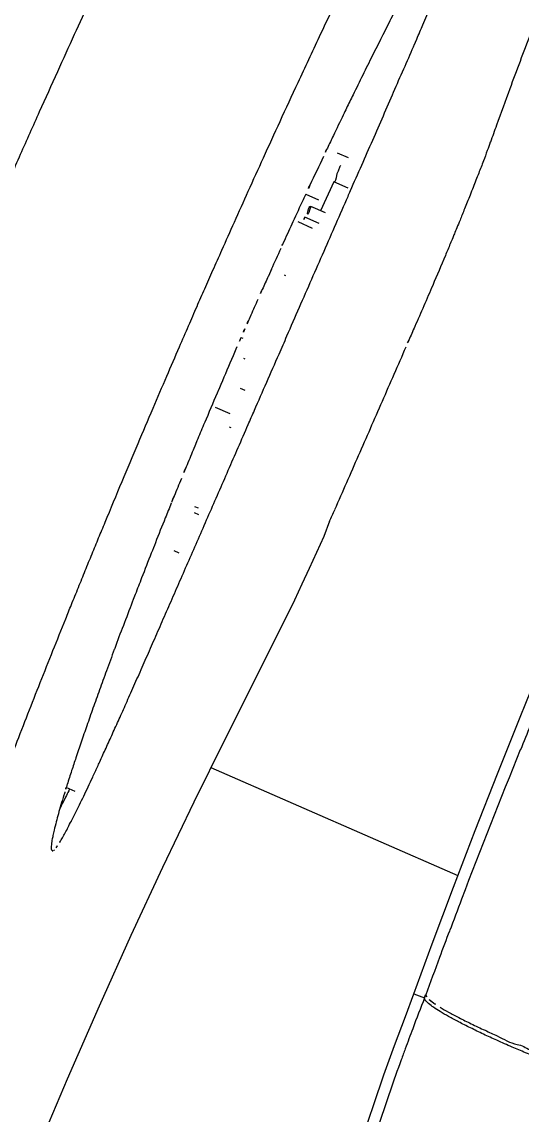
# Model space of a CAD drawing. Header units: millimetres. Extents: x 1145859089 to 1147511753, y -1047484727 to -1047247487.
# Drawn here: x 1146005545 to 1146005592.1, y -1047431354.8 to -1047431252.1 of the extents above; entities that cross this region are included whole.
import ezdxf
from ezdxf.xclip import XClip

# ---------------------------------------------------------------- set-up
doc = ezdxf.new("R2010")
doc.units = ezdxf.units.MM
doc.header["$LTSCALE"] = 100
doc.header["$MEASUREMENT"] = 0
doc.header["$XCLIPFRAME"] = 2
doc.layers.get('0').update_dxf_attribs({"linetype": 'CONTINUOUS'})
doc.layers.add('XREF', color=135, linetype='CONTINUOUS')
doc.layers.add('단지배치도$0$W240910', color=135, linetype='CONTINUOUS')

# ---------------------------------------------------------------- blocks, each defined once
blk = doc.blocks.new('단지배치도$0$zw$9902')
at = {"layer": '단지배치도$0$W240910', "linetype": 'ByBlock', "ltscale": 20}
for p, q in [((67441.08, -59884.93), (67441.33, -59884.36)), ((67432.93, -59894.61), (67432.86, -59894.75)), ((67433.86, -59895.06), (67434.88, -59895.5)), ((67433.52, -59897.78), (67432.29, -59900.5)), ((67434.89, -59898.38), (67433.52, -59897.78)), ((67430.9, -59898.93), (67432.1, -59899.46)), ((67432.74, -59900.7), (67431.37, -59900.1)), ((67431.54, -59902.15), (67430.17, -59901.55)), ((67432.17, -59901.71), (67430.81, -59901.11)), ((67427.66, -59906), (67427.38, -59906.63)), ((67429.03, -59906.6), (67428.88, -59906.54)), ((67425.57, -59910.68), (67425.51, -59910.82)), ((67425.73, -59910.32), (67425.57, -59910.68)), ((67424.81, -59912.41), (67424.99, -59912.48)), ((67424.33, -59913.51), (67424.06, -59914.14)), ((67424.42, -59913.3), (67424.33, -59913.51)), ((67425.21, -59914.45), (67425.06, -59914.38)), ((67422.91, -59916.81), (67422.71, -59917.28)), ((67425.21, -59917.4), (67424.75, -59917.2)), ((67422.39, -59918.95), (67423.76, -59919.55)), ((67421.52, -59920.08), (67421.4, -59920.35)), ((67421.4, -59920.35), (67421.29, -59920.62)), ((67423.89, -59920.91), (67423.73, -59920.84)), ((67420.66, -59922.11), (67420.52, -59922.45)), ((67420.52, -59922.45), (67420.3, -59922.99)), ((67419.65, -59924.56), (67419.58, -59924.73)), ((67420.81, -59928.46), (67420.47, -59928.32)), ((67420.83, -59929.07), (67420.42, -59928.89)), ((67433.13, -59929.67), (67432.58, -59931.1)), ((67432.58, -59931.1), (67431.9, -59932.6)), ((67418.99, -59932.67), (67418.51, -59932.46)), ((67431.9, -59932.6), (67431.21, -59934.1)), ((67431.21, -59934.1), (67430.52, -59935.59)), ((67430.52, -59935.59), (67429.82, -59937.08)), ((67414.86, -59936.55), (67414.67, -59937.03)), ((67414.67, -59937.03), (67414.58, -59937.27)), ((67429.82, -59937.08), (67425.9, -59945.01)), ((67412.9, -59941.72), (67412.89, -59941.74)), ((67451.05, -59948.1), (67453.2, -59942.81)), ((67425.9, -59945.01), (67423.28, -59950.18)), ((67448.92, -59953.4), (67451.05, -59948.1)), ((67423.28, -59950.18), (67420.37, -59956.07)), ((67421.98, -59952.8), (67445.21, -59962.96)), ((67421.98, -59952.8), (67445.21, -59962.96)), ((67446.84, -59958.72), (67448.92, -59953.4)), ((67409.21, -59955.06), (67408.37, -59954.7)), ((67408.68, -59954.83), (67408.6, -59955)), ((67420.37, -59956.07), (67417.43, -59962.2)), ((67444.8, -59964.05), (67446.84, -59958.72)), ((67417.43, -59962.2), (67414.46, -59968.59)), ((67442.79, -59969.39), (67444.8, -59964.05)), ((67414.46, -59968.59), (67411.47, -59975.23)), ((67441.07, -59974.08), (67442.79, -59969.39)), ((67440.26, -59976.2), (67441.07, -59974.08)), ((67441.07, -59974.08), (67441.07, -59974.09)), ((67441.07, -59974.09), (67442.07, -59974.46)), ((67442.07, -59974.46), (67442.17, -59974.18)), ((67411.47, -59975.23), (67408.46, -59982.1)), ((67439.24, -59978.95), (67440.26, -59976.2)), ((67438.25, -59981.7), (67439.24, -59978.95)), ((67437.3, -59984.47), (67438.25, -59981.7)), ((67408.46, -59982.1), (67405.46, -59989.18)), ((67436.37, -59987.25), (67437.3, -59984.47))]:
    blk.add_line(p, q, dxfattribs=at)
at = {"layer": '단지배치도$0$W240910'}
blk.add_arc((56404.25, -57219.78, 0), 12756.72, 322.50733, 9.110085, dxfattribs=at)
at = {"layer": '단지배치도$0$W240910', "linetype": 'ByBlock', "ltscale": 20}
for centre, radius, start, end in [((67979.03, -60084.81), 564.01, 160.0597, 160.232), ((67958.3, -60144.48), 581.76, 154.65088, 154.94331), ((68002.15, -60164.79), 630.09, 155.55565, 155.75067), ((68003.76, -60165.51), 631.85, 155.81251, 155.94021), ((68013.93, -60170.04), 642.99, 156.03115, 156.17573), ((68013.72, -60170), 642.78, 156.54347, 156.80267), ((68004.1, -60165.88), 632.31, 156.84843, 157.12381), ((67995.12, -60162.1), 622.57, 157.1774, 157.32665), ((67984.3, -60157.59), 610.84, 157.41459, 157.57431), ((67969.5, -60151.5), 594.84, 157.68813, 157.85908), ((67955.42, -60145.78), 579.65, 157.9297, 158.07677), ((67942.51, -60140.59), 565.74, 158.0764, 158.3311), ((67147.38, -59801.48), 313.19, 335.8386, 336.054), ((68123.93, -60224.75), 726.34, 157.67583, 157.8733), ((68128.84, -60226.74), 731.65, 157.87389, 159.05456), ((67523.26, -59990.69), 120.4, 162.6046, 162.8007), ((67401.97, -59956.21), 6.84, 327.8734, 328.0338), ((67407.11, -59960.51), 0.144, 238.5354, 243.1844), ((68132.22, -60228.04), 735.26, 159.05387, 159.30278), ((68132.39, -60228.11), 735.45, 159.30286, 159.50933), ((68133.21, -60228.41), 736.32, 159.50935, 159.80165)]:
    blk.add_arc(centre, radius, start, end, dxfattribs=at)
for points, start_tangent, end_tangent in [([(67483.88, -59813.48), (67480.66, -59819.74), (67477.55, -59825.94), (67474.53, -59832.09), (67471.61, -59838.19), (67468.79, -59844.23), (67466.06, -59850.21), (67463.44, -59856.12), (67460.92, -59861.92), (67458.52, -59867.62), (67456.24, -59873.18), (67454.07, -59878.61), (67452.02, -59883.89), (67450.08, -59889.04), (67448.83, -59892.46)], (-0.460568, -0.887625), (-0.341163, -0.940004)), ([(67416.09, -59832.99), (67409.34, -59848.15), (67402.61, -59863.34), (67395.9, -59878.56), (67389.21, -59893.8)], (-0.408197, -0.912894), (-0.401005, -0.916076)), ([(67430.72, -59839.45), (67430.04, -59840.78), (67429.26, -59842.32), (67428.38, -59844.05), (67427.65, -59845.5), (67426.83, -59847.11), (67425.96, -59848.86), (67425.19, -59850.4), (67424.53, -59851.73), (67423.97, -59852.85), (67423.52, -59853.76), (67423.19, -59854.43), (67422.87, -59855.08), (67422.48, -59855.87), (67421.9, -59857.05), (67421.21, -59858.45), (67420.43, -59860.06), (67419.54, -59861.89), (67418.55, -59863.94), (67417.62, -59865.88), (67416.61, -59867.98), (67416.16, -59868.92), (67415.92, -59869.43), (67415.73, -59869.82), (67415.54, -59870.22), (67415.34, -59870.63), (67415.14, -59871.06), (67414.19, -59873.09), (67413.14, -59875.31), (67412.01, -59877.73), (67410.62, -59880.72), (67409.13, -59883.95), (67407.54, -59887.45), (67405.84, -59891.2), (67404.05, -59895.21), (67402.16, -59899.47)], (-0.460582, -0.887617), (-0.414644, -0.909984)), ([(67397.29, -59967.4), (67399.3, -59962.01), (67401.41, -59956.45), (67403.62, -59950.72), (67405.93, -59944.82), (67408.32, -59938.85), (67408.86, -59937.51), (67409.52, -59935.89), (67410.16, -59934.3), (67410.8, -59932.75), (67411.42, -59931.24), (67412.03, -59929.77), (67413.62, -59925.93), (67415.13, -59922.36), (67416.53, -59919.06), (67417.83, -59916.03), (67419.02, -59913.28), (67419.88, -59911.3), (67420.67, -59909.48), (67421.4, -59907.82), (67422.17, -59906.09), (67423.01, -59904.2), (67424.19, -59901.56), (67425.49, -59898.66), (67426.92, -59895.51), (67428.48, -59892.1), (67430.17, -59888.44), (67432.19, -59884.13), (67434.37, -59879.52), (67434.82, -59878.57), (67435.23, -59877.71), (67435.64, -59876.86), (67436.05, -59876.02), (67436.45, -59875.18), (67438.99, -59869.93), (67441.52, -59864.81), (67443.98, -59859.87), (67446.37, -59855.13), (67448.71, -59850.57)], (0.346999, 0.937865), (0.457151, 0.889389)), ([(67441.33, -59884.36), (67441.91, -59883.02), (67442.66, -59881.26), (67443.38, -59879.58), (67444.06, -59877.99), (67444.69, -59876.49), (67445.28, -59875.07), (67445.76, -59873.9), (67446.27, -59872.63), (67446.66, -59871.66), (67447, -59870.77), (67447.31, -59869.96), (67447.57, -59869.23), (67447.83, -59868.47), (67447.98, -59867.99), (67448.09, -59867.58), (67448.21, -59867), (67448.15, -59866.62)], (0.397222, 0.917723), (-0.916182, 0.400762)), ([(67444.71, -59871.61), (67444.26, -59872.4), (67443.77, -59873.29), (67443.25, -59874.22), (67443, -59874.68), (67442.32, -59875.93), (67441.62, -59877.23), (67440.91, -59878.59), (67440.17, -59880), (67439.77, -59880.77), (67438.91, -59882.45), (67438.04, -59884.17), (67437.15, -59885.94), (67436.25, -59887.75), (67435.34, -59889.61), (67435.03, -59890.23)], (-0.497846, -0.867266), (-0.437635, -0.899153)), ([(67408.87, -59957.83), (67409.25, -59957.07), (67409.62, -59956.31), (67410.02, -59955.5), (67410.43, -59954.63), (67410.86, -59953.71), (67411.31, -59952.75), (67411.52, -59952.28), (67412.11, -59950.99), (67412.72, -59949.65), (67413.35, -59948.25), (67414, -59946.81), (67414.35, -59946), (67415.12, -59944.28), (67415.9, -59942.52), (67416.69, -59940.71), (67417.5, -59938.86), (67418.33, -59936.97), (67419.17, -59935.04), (67420.03, -59933.08), (67420.91, -59931.08), (67421.79, -59929.04), (67422.7, -59926.98), (67423.61, -59924.88), (67424.54, -59922.75), (67425.48, -59920.59), (67426.07, -59919.25), (67427.22, -59916.62), (67428.38, -59913.97), (67429.13, -59912.25), (67430.3, -59909.57), (67431.46, -59906.92), (67432.61, -59904.3), (67433.75, -59901.7), (67434.87, -59899.15), (67435.1, -59898.61), (67436.16, -59896.21), (67437.19, -59893.86), (67438.19, -59891.57), (67439.16, -59889.34), (67440.11, -59887.17), (67441.02, -59885.08), (67441.08, -59884.93)], (0.456306, 0.889823), (0.397635, 0.917544)), ([(67435.03, -59890.23), (67434.42, -59891.5), (67433.49, -59893.44), (67432.93, -59894.61)], (-0.437635, -0.899153), (-0.429566, -0.903036)), ([(67448.25, -59894.06), (67447.96, -59894.85), (67447.6, -59895.82), (67447.16, -59896.96), (67446.63, -59898.3), (67446.35, -59899.02), (67446.08, -59899.69), (67445.83, -59900.31), (67445.6, -59900.88), (67445.4, -59901.39), (67445.1, -59902.11), (67444.87, -59902.67), (67444.71, -59903.05), (67444.48, -59903.6), (67444.25, -59904.16), (67444.02, -59904.71), (67442.83, -59907.51), (67442, -59909.44), (67441.15, -59911.38), (67440.58, -59912.67)], (-0.344878, -0.938648), (-0.405527, -0.914083)), ([(67432.86, -59894.75), (67432.55, -59895.41)], (-0.429327, -0.903149), (-0.428156, -0.903705)), ([(67434.15, -59896.25), (67434.11, -59896.34), (67433.98, -59896.68), (67433.78, -59897.18), (67433.52, -59897.78)], (-0.440415, -0.897794), (-0.92142, 0.388569)), ([(67431.29, -59898.1), (67430.9, -59898.93)], (-0.423523, -0.905886), (-0.422123, -0.906538)), ([(67430.9, -59898.93), (67430.65, -59899.46), (67429.69, -59901.54), (67428.86, -59903.35)], (-0.422123, -0.906538), (-0.414934, -0.909852)), ([(67431.37, -59900.1), (67431.11, -59900.47), (67430.81, -59901.11)], (-0.9162, 0.400722), (-0.92867, 0.370907)), ([(67430.81, -59901.11), (67430.54, -59901.71)], (-0.410394, -0.911909), (-0.408633, -0.912699)), ([(67428.86, -59903.35), (67428.72, -59903.65), (67428.54, -59904.05)], (-0.414934, -0.909852), (-0.413811, -0.910363)), ([(67426.8, -59907.91), (67426.39, -59908.83)], (-0.407691, -0.91312), (-0.406242, -0.913765)), ([(67425.51, -59910.82), (67425.17, -59911.59)], (-0.403157, -0.915131), (-0.401966, -0.915655)), ([(67425.17, -59911.59), (67424.81, -59912.41)], (-0.401966, -0.915655), (-0.400713, -0.916204)), ([(67424.81, -59912.41), (67424.42, -59913.3)], (-0.400713, -0.916204), (-0.399338, -0.916804)), ([(67440.58, -59912.67), (67440.3, -59913.32)], (-0.405527, -0.914083), (-0.407092, -0.913387)), ([(67440.3, -59913.32), (67438.07, -59918.42), (67435.83, -59923.53), (67433.61, -59928.59)], (-0.400404, -0.916339), (-0.400969, -0.916091)), ([(67419.58, -59924.73), (67419.19, -59925.67)], (-0.381206, -0.92449), (-0.379644, -0.925133)), ([(67418.52, -59927.31), (67418.3, -59927.85), (67418.25, -59927.98)], (-0.376882, -0.926261), (-0.37574, -0.926725)), ([(67416.76, -59931.7), (67416.37, -59932.67), (67415.46, -59935), (67414.86, -59936.55)], (-0.369228, -0.929339), (-0.360074, -0.932924)), ([(67414.58, -59937.27), (67413.74, -59939.48), (67412.93, -59941.62), (67412.89, -59941.74)], (-0.358617, -0.933485), (-0.348947, -0.937143)), ([(67412.89, -59941.74), (67412.15, -59943.73), (67411.5, -59945.53), (67410.88, -59947.25), (67410.31, -59948.89), (67409.77, -59950.44), (67409.28, -59951.9), (67408.88, -59953.11), (67408.46, -59954.41), (67408.37, -59954.7)], (-0.348947, -0.937143), (-0.298939, -0.954272)), ([(67408.25, -59955.09), (67408.15, -59955.42), (67407.87, -59956.33), (67407.63, -59957.17), (67407.43, -59957.92), (67407.23, -59958.71), (67407.12, -59959.21), (67407.03, -59959.63), (67406.96, -59960.23), (67407.04, -59960.62)], (-0.295671, -0.95529), (0.916182, -0.400762)), ([(67408.6, -59955), (67408.31, -59955.6), (67407.9, -59956.43), (67407.77, -59956.69)], (-0.432615, -0.901579), (-0.448744, -0.89366)), ([(67407.77, -59959.83), (67408.02, -59959.41), (67408.27, -59958.95), (67408.55, -59958.43), (67408.85, -59957.86), (67408.87, -59957.83)], (0.52943, 0.848353), (0.456306, 0.889823)), ([(67407.42, -59960.35), (67407.76, -59959.85)], (0.566625, 0.823976), (0.531803, 0.846868)), ([(67407.05, -59960.63), (67407.17, -59960.63)], (0.892769, -0.450516), (0.88869, 0.458509)), ([(67407.17, -59960.63), (67407.42, -59960.35)], (0.88869, 0.458509), (0.566625, 0.823976)), ([(67442.07, -59974.46), (67440.95, -59977.36), (67440.25, -59979.24), (67439.87, -59980.28), (67437.82, -59986.17)], (-0.364293, -0.931284), (-0.316777, -0.9485)), ([(67460.62, -59983.14), (67458.9, -59982.51), (67457.11, -59981.84), (67455.83, -59981.34), (67454.68, -59980.89), (67453.67, -59980.48), (67452.94, -59980.19), (67452.24, -59979.9), (67451.57, -59979.62), (67450.92, -59979.34), (67450.3, -59979.08), (67448.87, -59978.45), (67447.62, -59977.88), (67446.99, -59977.58), (67446.38, -59977.28), (67445.81, -59977), (67445.27, -59976.72), (67444.32, -59976.21), (67443.52, -59975.75), (67442.91, -59975.35), (67442.45, -59974.99), (67442.07, -59974.46)], (-0.981549, 0.191208), (-0.005025, 0.999987)), ([(67442.17, -59974.18), (67442.49, -59974.62)], (0.021429, -0.99977), (0.760318, -0.649551)), ([(67442.49, -59974.62), (67442.91, -59974.95), (67443.52, -59975.35)], (0.751273, -0.659992), (0.851179, -0.524875)), ([(67443.52, -59975.35), (67444.31, -59975.8), (67445.29, -59976.32)], (0.853469, -0.521144), (0.890134, -0.4557)), ([(67445.29, -59976.32), (67446.44, -59976.89), (67447.75, -59977.51)], (0.890134, -0.4557), (0.908935, -0.416938)), ([(67447.75, -59977.51), (67448.9, -59978.03), (67450.76, -59978.83)], (0.908935, -0.416938), (0.987214, -0.1594)), ([(67450.76, -59978.83), (67451.99, -59979.35), (67453.43, -59979.93), (67455.05, -59980.57), (67456.85, -59981.26), (67458.78, -59981.98), (67460.78, -59982.7)], (0.987214, -0.1594), (0.996614, -0.082216))]:
    blk.add_spline(points, degree=3, dxfattribs=dict(at, start_tangent=start_tangent, end_tangent=end_tangent))
blk = doc.blocks.new('단지배치도')
blk.add_blockref('단지배치도$0$zw$9902', (141034.19, 142437.16))

msp = doc.modelspace()

# ---------------------------------------------------------------- block references
at = {"layer": 'XREF'}
ref = msp.add_blockref('단지배치도', (1145797106.633357, -1047513806.462535), dxfattribs=at)
XClip(ref).set_block_clipping_path([(72982.4064819524, 34919.7593965302), (360382.4067475507, 255319.7593436702)])

doc.saveas('drawing.dxf')
